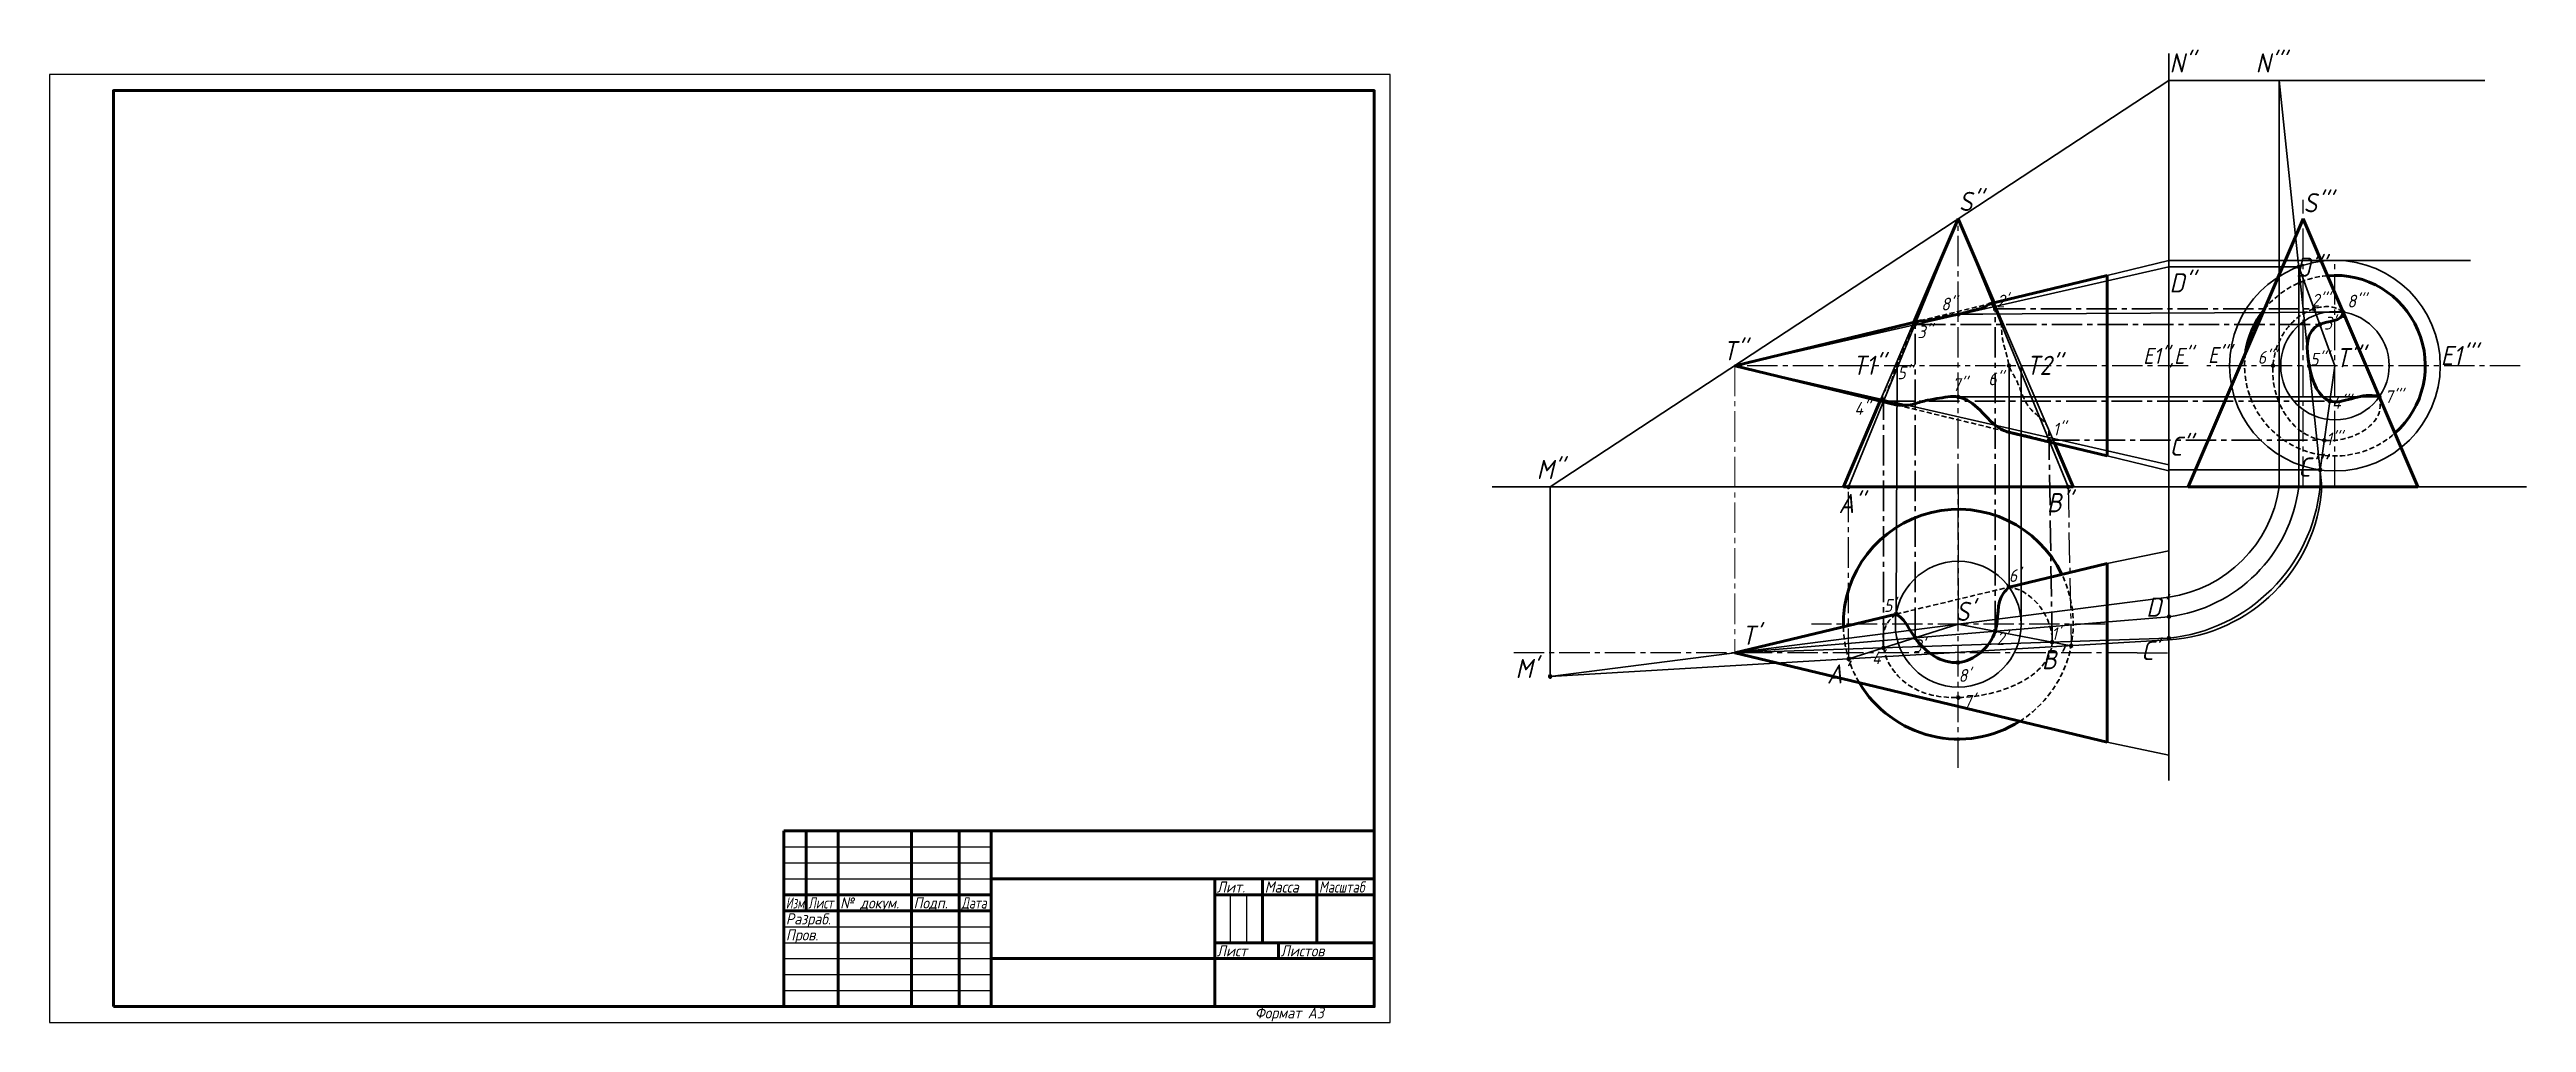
# Model space of a CAD drawing. Header units: millimetres. Extents: x 0 to 776, y 0 to 305.
import ezdxf

# ---------------------------------------------------------------- set-up
doc = ezdxf.new("R2010")
doc.units = ezdxf.units.MM
doc.header["$LTSCALE"] = 0.5
doc.linetypes.add('невидимая2', pattern=[4.7625, 3.175, -1.5875])
doc.linetypes.add('осевая2', pattern=[28.575, 19.05, -3.175, 3.175, -3.175])
doc.layers.get('0').update_dxf_attribs({"lineweight": 60})
doc.layers.get('Defpoints').update_dxf_attribs({"color": 5})
doc.layers.add('1-оси', color=1, linetype='осевая2')
doc.layers.add('4-текст', color=7, linetype='Continuous', true_color=0x00ad00)
doc.styles.get("Standard").update_dxf_attribs({"font": 'isocpeui.ttf', "width": 0.9})

msp = doc.modelspace()

# ---------------------------------------------------------------- linework, layer by layer
at = {"lineweight": 35}
for p, q in [((663.94, 303.64), (663.94, 167.8)), ((663.94, 295.18), (470.11, 167.8)), ((663.94, 295.18), (674.1, 295.18)), ((698.45, 295.18), (688.35, 295.18)), ((698.45, 167.8), (698.45, 295.18)), ((698.45, 295.18), (711.86, 167.8)), ((663.94, 285.47), (663.94, 75.8)), ((563.54, 167.8), (597.94, 251.8)), ((632.35, 167.8), (597.94, 251.8)), ((663.9, 236.79), (527.94, 205.8)), ((663.94, 238.8), (644.56, 234.1)), ((715.94, 205.8), (704.6, 236.79)), ((704.6, 236.79), (704.6, 167.79)), ((609.2, 225.52), (628.07, 181.51)), ((573.49, 194.75), (584.06, 219.42)), ((527.94, 205.8), (663.94, 174.78)), ((663.94, 167.8), (663.94, 205.8)), ((715.94, 205.8), (711.3, 173.13)), ((644.56, 177.51), (663.94, 172.8)), ((711.3, 173.13), (711.3, 167.83)), ((663.94, 167.8), (451.94, 167.8)), ((470.11, 167.8), (470.1, 108.37)), ((663.94, 167.8), (775.94, 167.8)), ((663.94, 167.8), (663.94, 101.8)), ((663.94, 167.8), (663.94, 112.8)), ((663.94, 167.8), (694.94, 167.8)), ((663.94, 167.8), (703.94, 167.8)), ((644.56, 143.8), (663.94, 147.8)), ((663.94, 133.29), (470.1, 108.37)), ((663.94, 127.14), (527.94, 115.8)), ((597.94, 124.8), (563.61, 113.92)), ((597.94, 124.8), (633.32, 118.06)), ((470.1, 108.37), (663.94, 119.88)), ((527.94, 115.8), (663.94, 120.44)), ((644.56, 87.8), (663.94, 83.8))]:
    msp.add_line(p, q, dxfattribs=at)
for p, q in [((584.06, 219.42), (597.94, 251.8)), ((597.94, 251.8), (609.2, 225.52)), ((705.94, 251.8), (669.94, 167.8)), ((705.94, 251.8), (741.94, 167.8)), ((644.56, 234.1), (607.7, 225.16)), ((644.56, 234.1), (644.56, 177.51)), ((527.94, 205.8), (585.97, 219.89)), ((527.94, 205.8), (578.82, 193.46)), ((561.94, 167.8), (573.49, 194.75)), ((644.56, 177.51), (613.17, 185.12)), ((633.94, 167.8), (628.07, 181.51)), ((633.94, 167.8), (561.94, 167.8)), ((669.94, 167.8), (741.94, 167.8)), ((613.86, 136.43), (644.56, 143.8)), ((644.56, 143.8), (644.56, 87.8)), ((578.48, 127.94), (527.94, 115.8)), ((644.56, 87.8), (527.94, 115.8)), ((365, 45), (365, 40))]:
    msp.add_line(p, q)
at = {"linetype": 'невидимая2', "lineweight": 35}
for p, q in [((585.97, 219.89), (607.7, 225.16)), ((578.82, 193.46), (613.17, 185.12)), ((578.48, 127.94), (613.86, 136.43))]:
    msp.add_line(p, q, dxfattribs=at)
at = {"lineweight": 30}
for q in [(663.94, 172.8), (633.94, 167.8), (669.94, 167.8), (715.94, 167.8), (663.94, 147.8)]:
    msp.add_line((663.94, 167.8), q, dxfattribs=at)
at = {"lineweight": 25}
msp.add_line((663.94, 167.8), (663.94, 146.8), dxfattribs=at)
at = {"lineweight": 60}
for p, q in [((415, 60), (230, 60)), ((230, 5), (230, 60)), ((237, 60), (237, 35)), ((247, 5), (247, 60)), ((270, 60), (270, 5)), ((285, 5), (285, 60)), ((295, 60), (295, 5)), ((230, 40), (295, 40)), ((295, 45), (415, 45)), ((365, 5), (365, 45)), ((365, 40), (415, 40)), ((380, 45), (380, 25)), ((397, 25), (397, 45)), ((230, 35), (295, 35)), ((365, 25), (415, 25)), ((385, 20), (385, 25)), ((295, 20), (415, 20))]:
    msp.add_line(p, q, dxfattribs=at)
at = {"lineweight": -3}
for p, q in [((230, 55), (295, 55)), ((230, 50), (295, 50)), ((230, 45), (295, 45)), ((370, 25), (370, 40)), ((375, 40), (375, 25)), ((230, 30), (295, 30)), ((230, 25), (295, 25)), ((230, 20), (295, 20)), ((230, 15), (295, 15)), ((230, 10), (295, 10))]:
    msp.add_line(p, q, dxfattribs=at)
at = {"lineweight": 60}
msp.add_lwpolyline([(20, 5), (415, 5), (415, 292), (20, 292)], close=True, dxfattribs=at)
at = {"lineweight": 35}
for centre, radius in [((715.94, 205.8), 33), ((715.94, 205.8), 16.99), ((597.94, 124.8), 19.71)]:
    msp.add_circle(centre, radius, dxfattribs=at)
at = {"lineweight": 211}
for centre, radius in [((704.6, 236.79), 0.184), ((584.4, 218.73), 0.184), ((597.94, 221.89), 0.184), ((609.49, 223.61), 0.184), ((709.42, 223.62), 0.184), ((711.21, 218.73), 0.184), ((718.46, 222.6), 0.184), ((578.77, 205.8), 0.184), ((613.86, 205.8), 0.184), ((696.54, 205.8), 0.184), ((707.86, 205.8), 0.184), ((574.56, 194.72), 0.184), ((597.94, 195.99), 0.184), ((714.37, 194.71), 0.184), ((729.84, 196.04), 0.184), ((626.37, 182.41), 0.184), ((712.62, 182.41), 0.184), ((711.3, 173.13), 0.184), ((563.54, 167.8), 0.184), ((632.35, 167.8), 0.184), ((613.86, 136.43), 0.184), ((578.48, 127.94), 0.184), ((663.94, 127.14), 0.184), ((574.56, 117.39), 0.184), ((584.4, 120.51), 0.184), ((609.49, 122.6), 0.184), ((627.37, 119.2), 0.184), ((633.32, 118.06), 0.184), ((663.94, 120.44), 0.184), ((563.61, 113.92), 0.205), ((597.94, 112.8), 0.184), ((470.1, 108.37), 0.205), ((597.94, 101.8), 0.184)]:
    msp.add_circle(centre, radius, dxfattribs=at)
at = {"linetype": 'невидимая2', "lineweight": 35}
for centre, radius, start, end in [((715.94, 205.8), 28.3, 94.80486, 141.64089), ((715.94, 205.81), 28.3, 171.96538, 311.58416), ((597.94, 124.8), 36.01, 302.32866, 25.67029), ((597.94, 124.8), 36.01, 181.33246, 210.66859)]:
    msp.add_arc(centre, radius, start, end, dxfattribs=at)
for centre, radius, start, end in [((715.94, 205.8), 28.3, 311.59009, 94.80486), ((715.94, 205.8), 28.3, 141.64089, 171.96193), ((597.94, 124.8), 36.01, 25.67029, 181.33246), ((597.94, 124.8), 36.01, 210.66859, 302.32866)]:
    msp.add_arc(centre, radius, start, end)
at = {"lineweight": 35}
for centre, radius, start, end in [((658.54, 173.2), 53.04, 275.84713, 354.18636), ((658.06, 173.68), 46.9, 277.19607, 352.81762), ((658.13, 173.62), 40.74, 278.20238, 351.79762), ((660.51, 171.24), 51.47, 273.82229, 356.17771)]:
    msp.add_arc(centre, radius, start, end, dxfattribs=at)
for points in [[(584.4, 218.73), (585.59, 219.79), (587.72, 219.8), (589.85, 220.19), (592.5, 220.78), (596.14, 221.59), (597.94, 221.89), (602.6, 223.13), (606.65, 224.47), (608.17, 225.23), (609.49, 223.61)], [(718.46, 222.6), (718.44, 222.23), (711.21, 218.73), (707.86, 205.8), (714.37, 194.71), (728.46, 196.38), (729.84, 196.04)], [(628.07, 181.51), (623.47, 182.62), (618.32, 183.95), (611.43, 185.89), (604.76, 191.87), (597.94, 195.99), (591.26, 195.47), (587.3, 194.72), (583.01, 193.57), (578.05, 193.65), (574.56, 194.72)], [(578.48, 127.94), (579.19, 127.48), (584.4, 120.51), (597.94, 112.8), (609.49, 122.6), (612.1, 134.52), (613.86, 136.43)]]:
    msp.add_spline(points, degree=3)
at = {"linetype": 'невидимая2', "lineweight": 35}
for points in [[(574.56, 194.72), (574.27, 196.58), (576.21, 199.36), (577.63, 202.95), (578.77, 205.8), (580.63, 210.16), (581.75, 212.89), (583.42, 217.53), (584.4, 218.73)], [(609.49, 223.61), (610.63, 222.19), (611.59, 215.82), (612.81, 210.19), (613.62, 206.89), (613.86, 205.8), (615.7, 202.12), (617.98, 196.8), (620.41, 192.46), (625.98, 186.37), (626.37, 182.41)], [(718.46, 222.6), (716.47, 223.73), (709.42, 223.62), (696.54, 205.8), (712.62, 182.41), (730.1, 192.86), (729.84, 196.04)], [(578.48, 127.94), (576.17, 125.76), (574.56, 117.39), (580.81, 106.92), (597.94, 101.81), (627.37, 119.2), (616.41, 135.77), (613.86, 136.43)]]:
    msp.add_spline(points, degree=3, dxfattribs=at)
at = {"lineweight": 35}
msp.add_point((470.1, 108.37), dxfattribs=at)
at = {"layer": '1-оси'}
for p, q in [((705.94, 167.8), (705.94, 257.8)), ((597.94, 79.8), (597.94, 251.8)), ((715.94, 167.8), (715.94, 237.8)), ((669.94, 205.8), (527.94, 205.8)), ((773.94, 205.8), (675.84, 205.8)), ((563.61, 113.92), (563.54, 167.8)), ((597.94, 167.8), (597.94, 124.8)), ((632.35, 167.8), (633.32, 118.06)), ((643.94, 124.8), (551.94, 124.8)), ((653.94, 115.8), (457.94, 115.8)), ((653.94, 115.8), (663.94, 115.8))]:
    msp.add_line(p, q, dxfattribs=at)
at = {"layer": '1-оси', "lineweight": 35}
for p, q in [((584.4, 120.51), (584.4, 218.73)), ((584.4, 218.73), (711.21, 218.73)), ((597.94, 221.89), (605.67, 221.94)), ((609.49, 223.61), (709.42, 223.62)), ((609.49, 122.6), (609.49, 223.61)), ((718.46, 222.6), (705.94, 222.53)), ((578.77, 205.8), (578.77, 202.2)), ((613.86, 205.8), (613.86, 202.08)), ((574.56, 117.39), (574.56, 194.72)), ((574.56, 194.72), (714.37, 194.71)), ((597.94, 195.99), (608.75, 195.99)), ((729.84, 196.04), (717.71, 196.03)), ((627.37, 119.2), (626.37, 182.41)), ((626.37, 182.41), (712.62, 182.41)), ((613.86, 136.43), (613.86, 147.41)), ((578.48, 127.94), (578.48, 138.31))]:
    msp.add_line(p, q, dxfattribs=at)
at = {"layer": '1-оси', "lineweight": 20}
msp.add_line((527.94, 205.8), (527.94, 115.8), dxfattribs=at)
at = {"layer": 'Defpoints', "lineweight": 35}
for p, q in [((663.94, 295.18), (762.95, 295.18)), ((704.6, 236.79), (663.9, 236.79)), ((663.94, 238.8), (758.36, 238.8)), ((718.46, 222.6), (597.94, 221.89)), ((578.48, 127.94), (578.77, 205.8)), ((613.86, 136.43), (613.86, 205.8)), ((617.65, 205.8), (617.65, 124.8)), ((729.84, 196.04), (597.94, 195.99)), ((711.3, 173.13), (663.94, 173.14))]:
    msp.add_line(p, q, dxfattribs=at)
at = {"layer": 'Defpoints'}
msp.add_lwpolyline([(0, 0), (420, 0), (420, 297), (0, 297)], close=True, dxfattribs=at)

# ---------------------------------------------------------------- texts
at = {"lineweight": -3, "width": 0.9}
msp.add_text('Формат А3', height=3.5, dxfattribs=at).set_placement((377.6, 1.25))
at = {"layer": '4-текст', "lineweight": 20, "width": 0.9}
for s, height, p in [("N''", 6, (664.12, 297.65)), ("N'''", 6, (691.11, 297.66)), ("S''", 6, (598.12, 254.28)), ("S'''", 6, (706.09, 253.86)), ("D'''", 6, (703.63, 233.65)), ("D''", 6, (664.12, 228.75)), ("8''", 4, (592.6, 223.11)), ("2'", 4, (610.06, 224.06)), ("2'''", 4, (708.67, 224.32)), ("8'''", 4, (719.83, 224.03)), ("3''", 4, (585.17, 214.43)), ("3'''", 4, (712.53, 217.12)), ("T''", 6, (524.2, 207.49)), ("T1''", 6, (564.75, 202.92)), ("T2''", 6, (619.17, 202.9)), ("E1'',E''", 5, (655.87, 206.36)), ("E'''", 5, (676.19, 206.62)), ("6'''", 4, (691.76, 206.4)), ("5'''", 4, (708.18, 205.82)), ("T'''", 6, (716.16, 205.29)), ("E1'''", 6, (749.08, 205.96)), ("5''", 4, (578.87, 201.57)), ("7''", 4, (596.08, 197.87)), ("6''", 4, (607.34, 199.66)), ("4''", 4, (565.42, 190.41)), ("4'''", 4, (715.04, 192.27)), ("7'''", 4, (731.53, 194.08)), ("1''", 4, (627.62, 183.91)), ("C''", 6, (664.15, 177.58)), ("1'''", 4, (713.22, 180.86)), ("M''", 6, (465.88, 170.28)), ("C'''", 6, (704.4, 171.02)), ("A''", 6, (560.44, 159.61)), ("B''", 6, (625.72, 159.89)), ("6'", 4, (613.78, 138.03)), ("5'", 4, (574.66, 128.64)), ("S'", 6, (597.13, 125.82)), ("D'", 6, (656.83, 127.13)), ("T'", 6, (530.06, 118.33)), ("1'", 4, (627.12, 119.81)), ("4'", 4, (570.93, 112.27)), ("3'", 4, (583.92, 116)), ("2'", 4, (609.95, 118.3)), ("B'", 6, (624.14, 110.69)), ("C'", 6, (655.22, 113.54)), ("M'", 6, (459.26, 107.92)), ("A'", 6, (556.8, 106.2)), ("8'", 4, (598.04, 106.73)), ("7'", 4, (599.6, 98.66))]:
    msp.add_text(s, height=height, dxfattribs=at).set_placement(p)
at = {"layer": '4-текст', "lineweight": -3}
for s, width, p in [('Изм.', 0.7, (230.67, 35.7)), ('Лист', 0.75, (237.67, 35.7)), ('№ докум.', 0.9, (247.67, 35.7)), ('Подп.', 0.9, (270.67, 35.7)), ('Дата', 0.75, (285.67, 35.7)), ('Лит.', 0.9, (365.67, 40.7)), ('Масса', 0.9, (380.67, 40.7)), ('Масштаб', 0.8, (397.67, 40.7)), ('Разраб.', 0.9, (230.67, 30.7)), ('Пров.', 0.9, (230.67, 25.7)), ('Лист', 0.9, (365.67, 20.7)), ('Листов', 0.9, (385.67, 20.7))]:
    msp.add_text(s, height=3.5, dxfattribs=dict(at, width=width)).set_placement(p)

doc.saveas('drawing.dxf')
